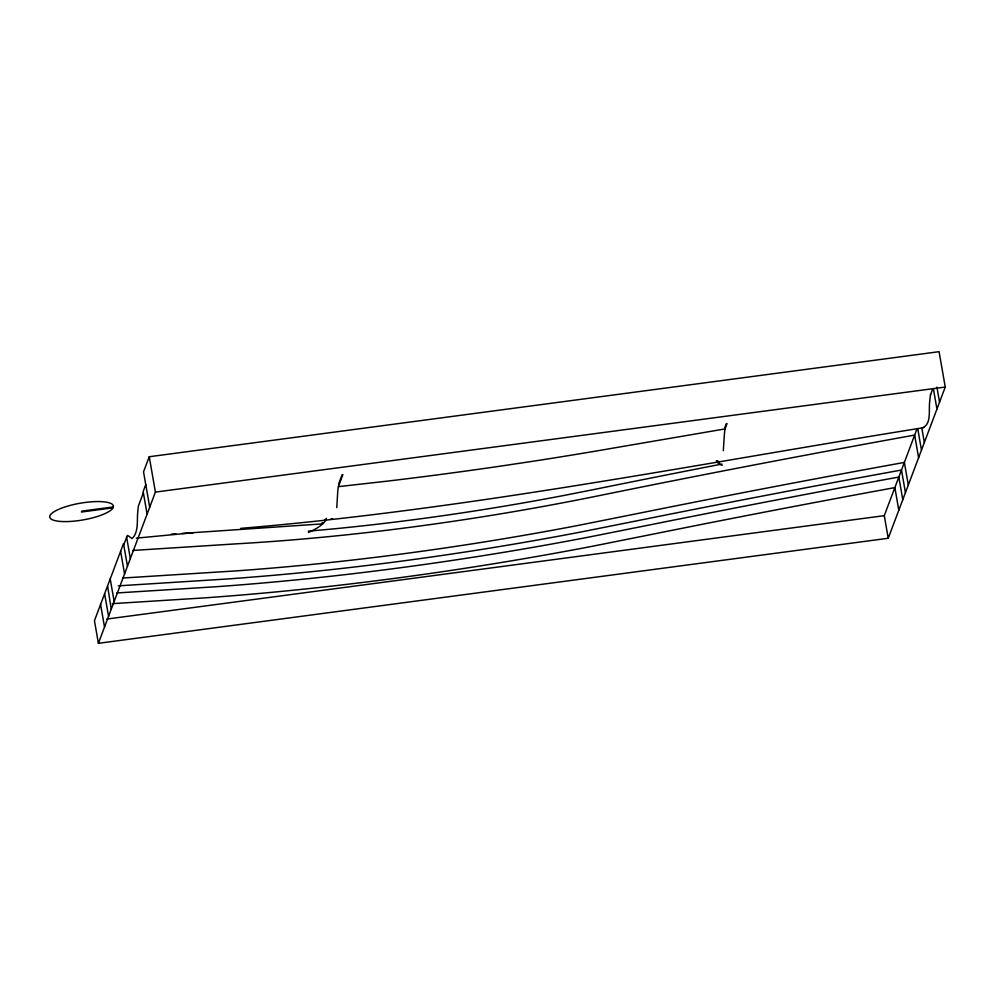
<?xml version="1.0" encoding="UTF-8"?>
<svg xmlns="http://www.w3.org/2000/svg" width="995" height="995" viewBox="0 0 995 995"><rect width="100%" height="100%" fill="white"/><g stroke="black" fill="none" stroke-linecap="round" stroke-linejoin="round"><path stroke-width="1.49" d="M336.77 507.661L337.691 492.363A54.949 8.109 82.4 0 1 338.337 486.766L342.889 474.627M723.315 450.66L724.36 434.678A56.553 8.346 82.4 0 1 725.019 429.044L727.071 423.534M930.561 394.542L930.462 395.127A55.434 8.184 82.4 0 0 929.815 400.736C928.372 408.634 931.83 423.82 923.049 427.44M127.459 566.242L123.504 543.631L94.45 620.706L98.393 643.317L888.236 538.27L945.25 387.055L939.081 351.683L149.238 456.73L143.529 471.841L149.71 507.226M145.755 484.615L143.156 491.53L147.098 514.141M123.728 544.899L127.285 535.546A29.427 4.341 82.4 0 1 127.882 535.584L132.111 538.556C139.001 532.014 136.75 520.273 137.795 511.567A56.267 8.308 82.4 0 1 138.442 505.945L143.379 492.799M98.393 643.317L155.407 492.102L149.238 456.73M338.636 484.043L342.156 474.69M326.41 518.333L325.527 520.646A69.09 18.121 -9.9 0 1 323.089 523.532L321.982 524.514A69.09 18.121 -9.9 0 1 308.5 532.462M724.82 427.639L726.338 423.596M888.236 538.27L884.281 515.659L917.054 428.745M930.474 395.015L932.663 389.207M321.758 523.233L322.492 522.574M718.962 461.568L716.375 460.872M332.628 518.83L330.962 518.955M721.935 464.068L705.604 467.24A3762.12 986.393 -9.9 0 0 594.065 489.503L564.662 495.323A683.64 179.237 -9.9 0 1 331.671 529.066L308.276 531.181M725.044 428.92L614.363 447.899A1120.569 293.799 -9.9 0 1 529.626 461.767L501.468 465.983A1153.839 302.517 -9.9 0 1 389.045 480.933L338.35 486.654M923.882 427.626C696.612 463.969 470.436 509.229 240.765 528.357M155.407 492.102L945.25 387.055M113.331 506.928L81.764 511.131L81.416 512.039L112.982 507.836M106.763 619.064L884.281 515.659M136.303 538.146L193.179 532.735M322.716 523.855L182.135 533.419M132.596 550.471L238.29 543.718A710.243 186.214 -9.9 0 0 597.734 495.92A3742.979 981.368 -9.9 0 1 904.132 436.979L914.666 435.089L918.609 457.7M107.671 586.54L111.266 609.176M171.339 534.128L175.966 533.83M122.447 578.058L236.81 570.844A805.838 211.288 -9.9 0 0 577.846 525.484L639.138 513.221A3647.409 956.307 -9.9 0 1 883.448 466.22L904.355 462.414L908.311 485.038M118.231 585.856L228.427 578.903A832.442 218.253 -9.9 0 0 580.719 532.051L642.944 519.601A3620.805 949.329 -9.9 0 1 885.475 472.948L901.495 470.038L905.438 492.649M116.776 592.958L216.288 586.714A878.162 230.243 -9.9 0 0 587.933 537.275L651.762 524.514A3575.097 937.352 -9.9 0 1 891.234 478.446L898.833 477.065L902.788 499.677M112.311 603.654L204.671 597.871A915.002 239.907 -9.9 0 0 591.913 546.367L657.036 533.345A3538.27 927.701 -9.9 0 1 894.032 487.761L894.866 487.612L898.808 510.224M936.917 387.105L939.554 402.179M933.484 389.281L936.942 409.094M921.768 427.688L924.343 442.489M917.763 428.758L921.482 450.101M126.626 537.225L130.345 558.568M120.619 551.305L124.562 573.916M110.209 578.891L114.164 601.502M104.612 593.754L108.554 616.365M100.582 604.425L104.525 627.037M722.159 465.349A85.396 22.387 -9.9 0 1 716.5 461.506M325.303 519.378A69.09 18.121 -9.9 0 1 324.631 520.323M719.198 462.65A85.396 22.387 -9.9 0 1 717.096 461.083M113.43 506.219L112.534 508.594A32.3 8.47 -9.9 0 1 61.69 521.517A32.3 8.47 -9.9 0 1 67.473 506.169A32.3 8.47 -9.9 0 1 113.43 506.219"/></g></svg>
